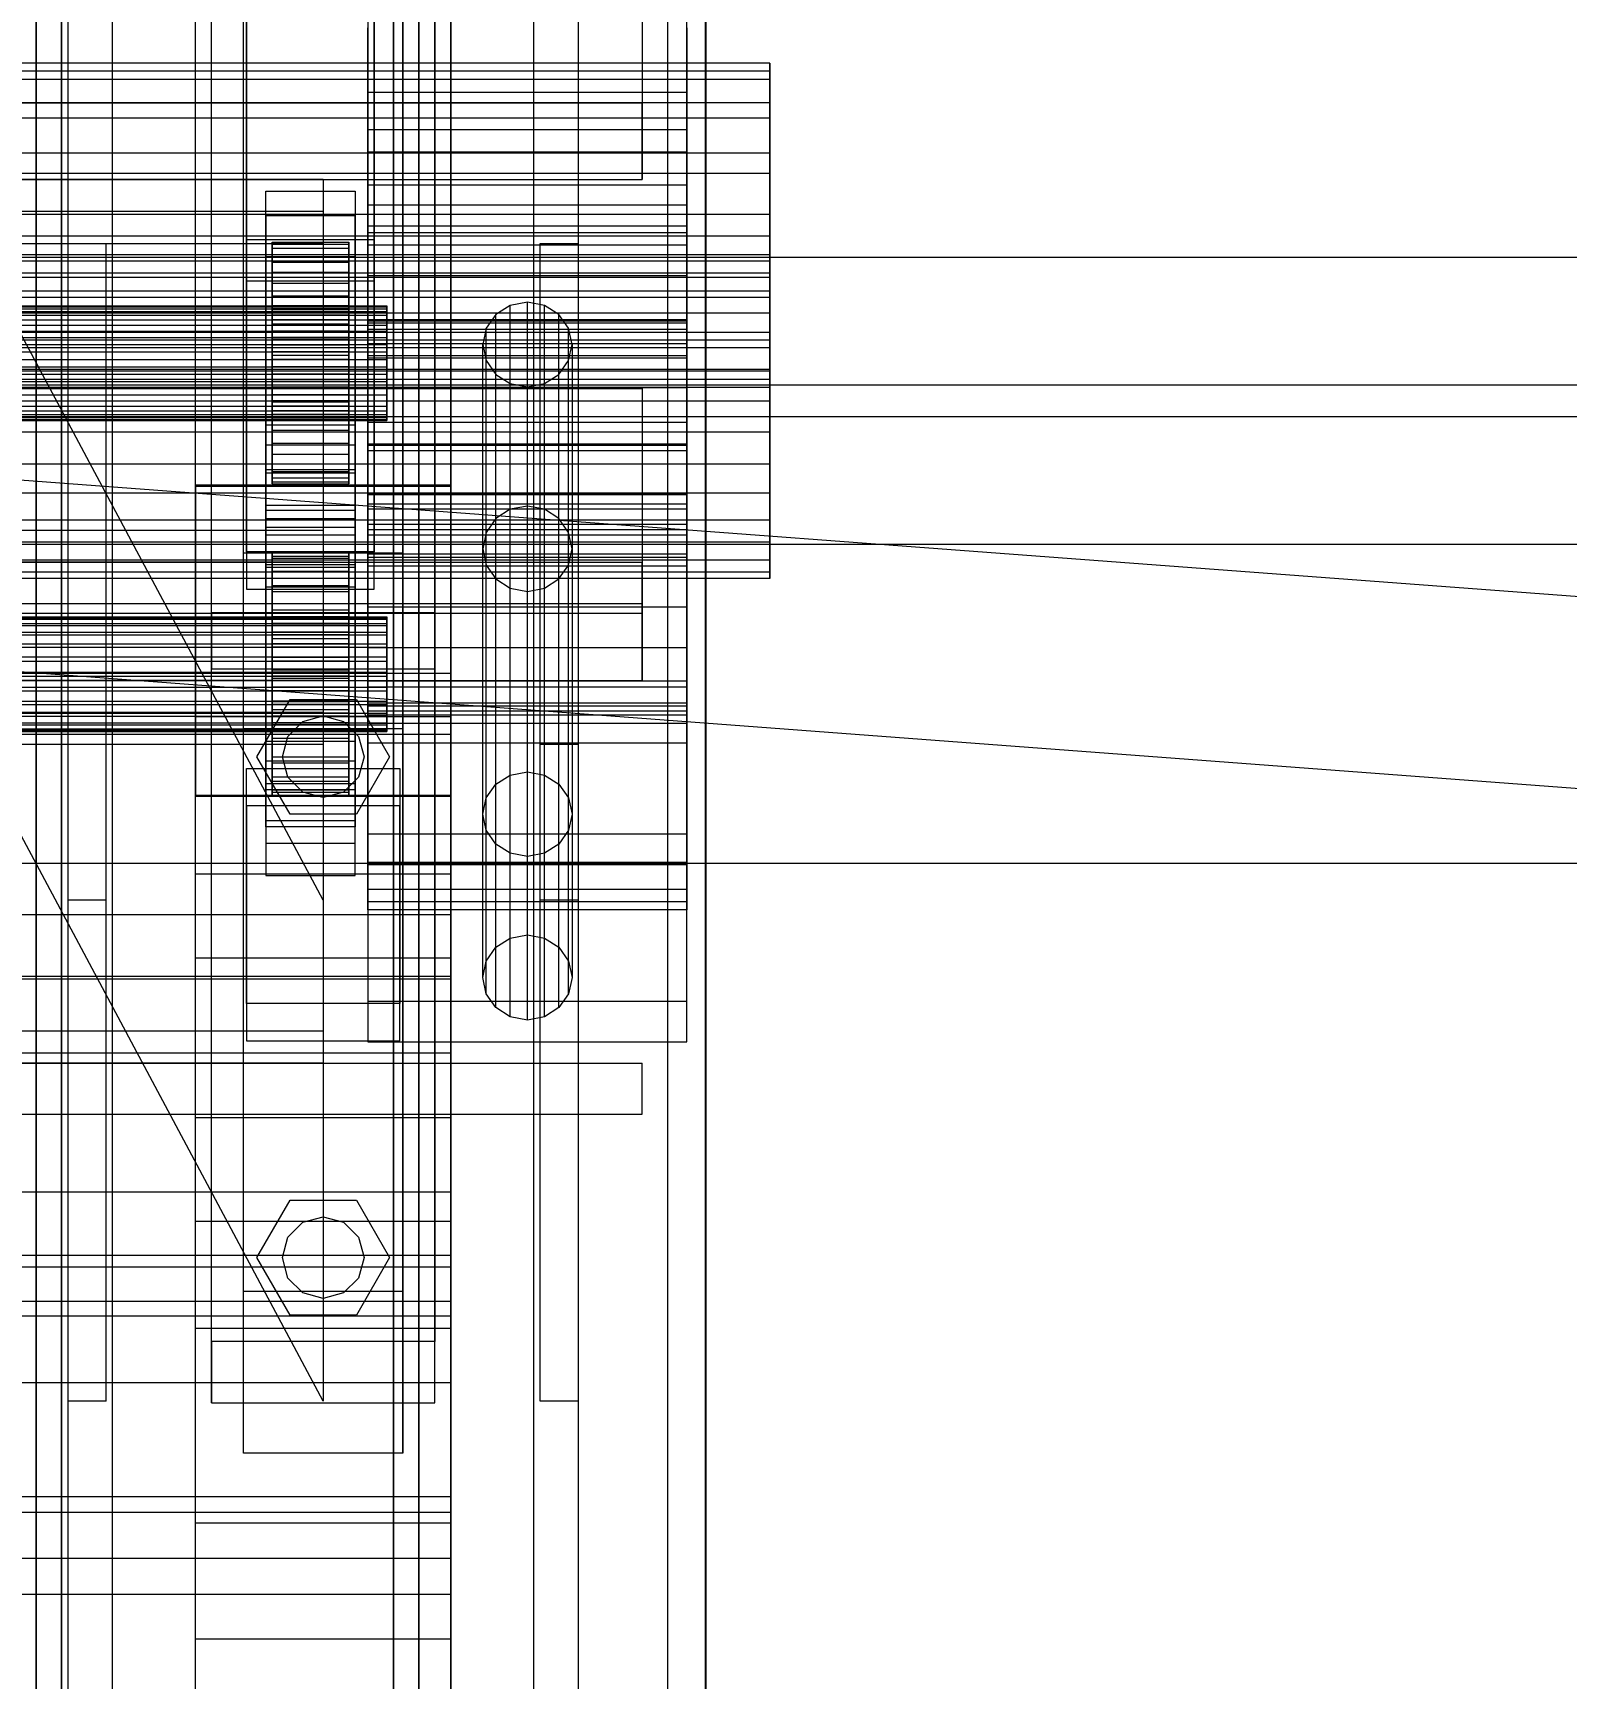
# Model space of a CAD drawing. Header units: millimetres. Extents: x -2500 to 58855, y -53268 to 6837.
# Drawn here: x 384.5 to 624.8, y -35777.8 to -35519.8 of the extents above; entities that cross this region are included whole.
import ezdxf

# ---------------------------------------------------------------- set-up
doc = ezdxf.new("R2010")
doc.units = ezdxf.units.MM
for name, color, linetype, lineweight in [('COTAS_O', 1, 'Continuous', 0), ('frontal_briquetadora', 7, 'Continuous', 0), ('frontal_C01', 7, 'Continuous', 0), ('frontal_C02', 7, 'Continuous', 0), ('frontal_C03', 7, 'Continuous', 0), ('frontal_C04', 7, 'Continuous', 0)]:
    doc.layers.add(name, color=color, linetype=linetype, lineweight=lineweight)
doc.dimstyles.new('R19_100', dxfattribs={"dimtxt": 250, "dimasz": 150, "dimexe": 150, "dimexo": 80, "dimgap": 100, "dimtad": 1, "dimtih": 1, "dimtoh": 1, "dimdsep": 46, "dimcen": 0.09, "dimadec": 0, "dimazin": 0, "dimtfac": 1, "dimtdec": 4, "dimtofl": 0, "dimtmove": 0, "dimatfit": 3, "dimfxl": 1, "dimtolj": 1, "dimtzin": 0, "dimarcsym": 0})

# ---------------------------------------------------------------- blocks, each defined once
blk = doc.blocks.new('*D45')
at = {"layer": 'COTAS_O', "color": 0, "lineweight": -2, "transparency": 16777216}
for p, q in [((-1480, -35920), (-1480, -35150)), ((490, -35920), (490, -35150)), ((-1330, -35300), (340, -35300))]:
    blk.add_line(p, q, dxfattribs=at)
at = {"layer": 'COTAS_O', "color": 0, "transparency": 16777216}
for points in [[(-1330, -35275), (-1330, -35325), (-1480, -35300)], [(340, -35275), (340, -35325), (490, -35300)]]:
    blk.add_solid(points, dxfattribs=at)
at = {"layer": 'Defpoints', "color": 0, "transparency": 16777216}
for p in [(490, -35300), (-1480, -36000), (490, -36000)]:
    blk.add_point(p, dxfattribs=at)
blk = doc.blocks.new('*D47')
at = {"layer": 'COTAS_O', "color": 0, "lineweight": -2, "transparency": 16777216}
for p, q in [((-1400, -35920), (-1400, -35150)), ((1400, -35920), (1400, -35150)), ((-1250, -35300), (1250, -35300))]:
    blk.add_line(p, q, dxfattribs=at)
at = {"layer": 'COTAS_O', "color": 0, "transparency": 16777216}
for points in [[(-1250, -35275), (-1250, -35325), (-1400, -35300)], [(1250, -35275), (1250, -35325), (1400, -35300)]]:
    blk.add_solid(points, dxfattribs=at)
at = {"layer": 'Defpoints', "color": 0, "transparency": 16777216}
for p in [(1400, -35300), (-1400, -36000), (1400, -36000)]:
    blk.add_point(p, dxfattribs=at)

msp = doc.modelspace()

# ---------------------------------------------------------------- linework, layer by layer
at = {"layer": 'frontal_briquetadora'}
for p, q in [((484, -35988), (484, -34950)), ((490, -35988), (490, -34950)), ((385, -35872.053), (385, -35072.053)), ((445, -35072.053), (445, -35872.053)), ((385, -35075.779), (385, -35875.779)), ((389, -35075.779), (389, -35875.779)), ((441, -35875.779), (441, -35075.779)), ((445, -35875.779), (445, -35075.779)), ((385, -35924.221), (385, -35124.221)), ((389, -35924.221), (389, -35124.221)), ((441, -35124.221), (441, -35924.221)), ((445, -35124.221), (445, -35924.221)), ((385, -35127.947), (385, -35927.947)), ((445, -35927.947), (445, -35127.947))]:
    msp.add_line(p, q, dxfattribs=at)
at = {"layer": 'frontal_C01'}
for p, q in [((390, -35975), (390, -34088.498)), ((397, -35975), (397, -34088.498)), ((463, -35975), (463, -34088.498)), ((470, -35975), (470, -34088.498)), ((390, -35975), (390, -34888.934)), ((397, -35975), (397, -34888.934)), ((463, -35975), (463, -34888.934)), ((470, -35975), (470, -34888.934)), ((417.5, -35717.137), (417.5, -35058.194)), ((442.5, -35058.194), (442.5, -35717.137)), ((417.5, -35742.506), (417.5, -35083.563)), ((442.5, -35742.506), (442.5, -35083.563)), ((410, -35706.138), (410, -35321.929)), ((450, -35321.929), (450, -35706.138)), ((410, -35753.506), (410, -35369.297)), ((450, -35753.506), (450, -35369.297)), ((418, -35552.291), (418, -35403.009)), ((438, -35403.009), (438, -35552.291)), ((418, -35409.412), (418, -35558.694)), ((438, -35558.694), (438, -35409.412)), ((410, -35627.029), (410, -35436.141)), ((450, -35436.141), (450, -35627.029)), ((412.5, -35725.019), (412.5, -35450.285)), ((447.5, -35450.285), (447.5, -35725.019)), ((412.5, -35734.624), (412.5, -35459.89)), ((447.5, -35734.624), (447.5, -35459.89)), ((410, -35664.923), (410, -35474.035)), ((450, -35664.923), (450, -35474.035)), ((437, -35514.622), (437, -35529.156)), ((487, -35529.156), (487, -35514.622)), ((437, -35534.952), (437, -35519.058)), ((487, -35519.058), (487, -35534.952)), ((500, -35524.557), (350, -35524.557)), ((500, -35525.842), (500, -35524.557)), ((500, -35524.557), (500, -35527.145)), ((500, -35525.842), (350, -35525.842)), ((500, -35527.145), (350, -35527.145)), ((500, -35530.806), (500, -35525.842)), ((500, -35527.145), (500, -35533.212)), ((437, -35529.156), (437, -35546.863)), ((487, -35529.156), (437, -35529.156)), ((487, -35546.863), (487, -35529.156)), ((500, -35530.806), (350, -35530.806)), ((500, -35538.691), (500, -35530.806)), ((500, -35533.212), (350, -35533.212)), ((437, -35553.137), (437, -35534.952)), ((437, -35534.952), (487, -35534.952)), ((487, -35534.952), (487, -35553.137)), ((500, -35533.212), (500, -35541.836)), ((500, -35538.691), (350, -35538.691)), ((500, -35548.298), (500, -35538.691)), ((350, -35541.836), (500, -35541.836)), ((500, -35541.836), (500, -35551.702)), ((421, -35548.501), (421, -35544.659)), ((421, -35544.659), (435, -35544.659)), ((421, -35584.448), (421, -35544.659)), ((435, -35544.659), (435, -35548.501)), ((435, -35544.659), (435, -35584.448)), ((437, -35546.863), (437, -35565.048)), ((487, -35546.863), (437, -35546.863)), ((487, -35565.048), (487, -35546.863)), ((500, -35548.298), (350, -35548.298)), ((435, -35548.501), (421, -35548.501)), ((421, -35548.501), (421, -35588.29)), ((435, -35588.29), (435, -35548.501)), ((500, -35558.164), (500, -35548.298)), ((500, -35551.702), (350, -35551.702)), ((438, -35552.291), (418, -35552.291)), ((418, -35552.291), (418, -35558.694)), ((422, -35562.616), (422, -35552.636)), ((422, -35552.636), (422, -35552.967)), ((422, -35552.636), (434, -35552.636)), ((422, -35553.598), (422, -35552.636)), ((422, -35562.773), (422, -35552.967)), ((422, -35552.967), (422, -35554.568)), ((422, -35552.967), (434, -35552.967)), ((434, -35552.967), (434, -35552.636)), ((434, -35552.636), (434, -35562.616)), ((434, -35552.636), (434, -35553.598)), ((434, -35554.568), (434, -35552.967)), ((434, -35552.967), (434, -35562.773)), ((437, -35631.184), (437, -35551.14)), ((437, -35551.14), (487, -35551.14)), ((437, -35565.35), (437, -35551.14)), ((437, -35570.844), (437, -35553.137)), ((487, -35553.137), (437, -35553.137)), ((438, -35558.694), (438, -35552.291)), ((487, -35551.14), (487, -35631.184)), ((487, -35551.14), (487, -35565.35)), ((487, -35553.137), (487, -35570.844)), ((500, -35551.702), (500, -35561.309)), ((421, -35558.747), (421, -35554.905)), ((421, -35554.905), (435, -35554.905)), ((421, -35594.694), (421, -35554.905)), ((422, -35563.071), (422, -35553.598)), ((422, -35553.598), (434, -35553.598)), ((422, -35555.785), (422, -35553.598)), ((422, -35563.531), (422, -35554.568)), ((422, -35554.568), (422, -35557.329)), ((422, -35554.568), (434, -35554.568)), ((434, -35553.598), (434, -35563.071)), ((434, -35553.598), (434, -35555.785)), ((434, -35557.329), (434, -35554.568)), ((434, -35554.568), (434, -35563.531)), ((435, -35554.905), (435, -35558.747)), ((435, -35554.905), (435, -35594.694)), ((500, -35558.164), (350, -35558.164)), ((422, -35564.107), (422, -35555.785)), ((422, -35555.785), (434, -35555.785)), ((422, -35559.051), (422, -35555.785)), ((422, -35564.839), (422, -35557.329)), ((422, -35557.329), (422, -35561.063)), ((422, -35557.329), (434, -35557.329)), ((434, -35555.785), (434, -35564.107)), ((434, -35555.785), (434, -35559.051)), ((434, -35561.063), (434, -35557.329)), ((434, -35557.329), (434, -35564.839)), ((500, -35566.788), (500, -35558.164)), ((418, -35558.694), (438, -35558.694)), ((435, -35558.747), (421, -35558.747)), ((421, -35558.747), (421, -35598.536)), ((422, -35565.654), (422, -35559.051)), ((422, -35559.051), (434, -35559.051)), ((422, -35563.171), (422, -35559.051)), ((434, -35559.051), (434, -35565.654)), ((434, -35559.051), (434, -35563.171)), ((435, -35598.536), (435, -35558.747)), ((-440, -35562.616), (440, -35562.616)), ((-440, -35562.773), (440, -35562.773)), ((-440, -35563.071), (440, -35563.071)), ((500, -35561.309), (350, -35561.309)), ((422, -35566.607), (422, -35561.063)), ((422, -35561.063), (422, -35565.514)), ((422, -35561.063), (434, -35561.063)), ((422, -35562.773), (422, -35562.616)), ((434, -35562.616), (422, -35562.616)), ((422, -35562.616), (422, -35563.071)), ((422, -35563.531), (422, -35562.773)), ((434, -35562.773), (422, -35562.773)), ((434, -35563.071), (422, -35563.071)), ((422, -35563.071), (422, -35564.107)), ((422, -35567.606), (422, -35563.171)), ((422, -35563.171), (434, -35563.171)), ((422, -35567.866), (422, -35563.171)), ((434, -35565.514), (434, -35561.063)), ((434, -35561.063), (434, -35566.607)), ((434, -35562.616), (434, -35562.773)), ((434, -35563.071), (434, -35562.616)), ((434, -35562.773), (434, -35563.531)), ((434, -35564.107), (434, -35563.071)), ((434, -35563.171), (434, -35567.606)), ((434, -35563.171), (434, -35567.866)), ((440, -35562.773), (440, -35562.616)), ((440, -35562.616), (440, -35563.071)), ((440, -35563.531), (440, -35562.773)), ((440, -35563.071), (440, -35564.107)), ((459.321, -35562.557), (457.05, -35563.995)), ((462, -35562.052), (459.321, -35562.557)), ((459.321, -35636.197), (459.321, -35562.557)), ((464.679, -35562.557), (462, -35562.052)), ((462, -35635.692), (462, -35562.052)), ((466.95, -35563.995), (464.679, -35562.557)), ((464.679, -35636.197), (464.679, -35562.557)), ((500, -35561.309), (500, -35569.194)), ((-440, -35563.531), (440, -35563.531)), ((-440, -35564.107), (440, -35564.107)), ((-440, -35564.839), (440, -35564.839)), ((-440, -35565.654), (440, -35565.654)), ((422, -35564.839), (422, -35563.531)), ((434, -35563.531), (422, -35563.531)), ((434, -35564.107), (422, -35564.107)), ((422, -35564.107), (422, -35565.654)), ((422, -35566.607), (422, -35564.839)), ((434, -35564.839), (422, -35564.839)), ((422, -35565.514), (422, -35568.716)), ((434, -35565.514), (422, -35565.514)), ((422, -35565.514), (422, -35570.38)), ((434, -35565.654), (422, -35565.654)), ((422, -35565.654), (422, -35567.606)), ((434, -35563.531), (434, -35564.839)), ((434, -35565.654), (434, -35564.107)), ((434, -35564.839), (434, -35566.607)), ((434, -35568.716), (434, -35565.514)), ((434, -35570.38), (434, -35565.514)), ((434, -35567.606), (434, -35565.654)), ((437, -35622.394), (437, -35564.763)), ((437, -35564.763), (487, -35564.763)), ((437, -35570.447), (437, -35564.763)), ((437, -35565.048), (437, -35580.942)), ((487, -35565.048), (437, -35565.048)), ((487, -35565.35), (437, -35565.35)), ((437, -35565.35), (437, -35645.394)), ((440, -35564.839), (440, -35563.531)), ((440, -35564.107), (440, -35565.654)), ((440, -35566.607), (440, -35564.839)), ((440, -35565.654), (440, -35567.606)), ((457.05, -35563.995), (455.533, -35566.146)), ((457.05, -35637.635), (457.05, -35563.995)), ((468.467, -35566.146), (466.95, -35563.995)), ((466.95, -35637.635), (466.95, -35563.995)), ((487, -35564.763), (487, -35622.394)), ((487, -35564.763), (487, -35570.447)), ((487, -35580.942), (487, -35565.048)), ((487, -35645.394), (487, -35565.35)), ((-440, -35566.607), (440, -35566.607)), ((-440, -35567.606), (440, -35567.606)), ((500, -35566.788), (350, -35566.788)), ((422, -35568.716), (422, -35566.607)), ((434, -35566.607), (422, -35566.607)), ((434, -35567.606), (422, -35567.606)), ((422, -35567.606), (422, -35569.83)), ((422, -35569.83), (422, -35567.866)), ((422, -35567.866), (434, -35567.866)), ((422, -35572.815), (422, -35567.866)), ((434, -35566.607), (434, -35568.716)), ((434, -35569.83), (434, -35567.606)), ((434, -35567.866), (434, -35569.83)), ((434, -35567.866), (434, -35572.815)), ((437, -35626.184), (437, -35568.552)), ((437, -35568.552), (487, -35568.552)), ((437, -35592.236), (437, -35568.552)), ((440, -35568.716), (440, -35566.607)), ((440, -35567.606), (440, -35569.83)), ((455.533, -35566.146), (455, -35568.684)), ((455.533, -35639.786), (455.533, -35566.146)), ((469, -35568.684), (468.467, -35566.146)), ((468.467, -35639.786), (468.467, -35566.146)), ((487, -35568.552), (487, -35626.184)), ((487, -35568.552), (487, -35592.236)), ((500, -35572.855), (500, -35566.788)), ((440, -35568.716), (-440, -35568.716)), ((-440, -35569.83), (440, -35569.83)), ((-440, -35571.021), (440, -35571.021)), ((500, -35569.194), (350, -35569.194)), ((422, -35568.716), (434, -35568.716)), ((422, -35571.021), (422, -35568.716)), ((434, -35569.83), (422, -35569.83)), ((422, -35569.83), (422, -35572.174)), ((422, -35571.021), (422, -35570.38)), ((422, -35570.38), (422, -35575.329)), ((422, -35570.38), (434, -35570.38)), ((422, -35573.365), (422, -35571.021)), ((434, -35571.021), (422, -35571.021)), ((434, -35568.716), (434, -35571.021)), ((434, -35572.174), (434, -35569.83)), ((434, -35575.329), (434, -35570.38)), ((434, -35570.38), (434, -35571.021)), ((434, -35571.021), (434, -35573.365)), ((487, -35570.447), (437, -35570.447)), ((437, -35570.447), (437, -35628.078)), ((437, -35585.378), (437, -35570.844)), ((487, -35570.844), (437, -35570.844)), ((440, -35571.021), (440, -35568.716)), ((440, -35569.83), (440, -35572.174)), ((440, -35573.365), (440, -35571.021)), ((455, -35568.684), (455.533, -35571.222)), ((455, -35642.324), (455, -35568.684)), ((455.533, -35571.222), (457.05, -35573.373)), ((455.533, -35644.862), (455.533, -35571.222)), ((466.95, -35573.373), (468.467, -35571.222)), ((468.467, -35571.222), (469, -35568.684)), ((468.467, -35644.862), (468.467, -35571.222)), ((469, -35568.684), (469, -35642.324)), ((487, -35628.078), (487, -35570.447)), ((487, -35570.844), (487, -35585.378)), ((500, -35569.194), (500, -35574.158)), ((-440, -35572.174), (440, -35572.174)), ((-440, -35573.365), (440, -35573.365)), ((500, -35572.855), (350, -35572.855)), ((422, -35572.174), (422, -35572.815)), ((434, -35572.174), (422, -35572.174)), ((422, -35572.174), (422, -35574.479)), ((422, -35572.815), (434, -35572.815)), ((422, -35577.681), (422, -35572.815)), ((422, -35575.589), (422, -35573.365)), ((422, -35573.365), (422, -35575.329)), ((434, -35573.365), (422, -35573.365)), ((434, -35572.815), (434, -35572.174)), ((434, -35574.479), (434, -35572.174)), ((434, -35572.815), (434, -35577.681)), ((434, -35575.329), (434, -35573.365)), ((434, -35573.365), (434, -35575.589)), ((440, -35572.174), (440, -35574.479)), ((440, -35575.589), (440, -35573.365)), ((457.05, -35573.373), (459.321, -35574.811)), ((457.05, -35647.013), (457.05, -35573.373)), ((464.679, -35574.811), (466.95, -35573.373)), ((466.95, -35647.013), (466.95, -35573.373)), ((500, -35575.443), (500, -35572.855)), ((-440, -35574.479), (440, -35574.479)), ((-440, -35575.589), (440, -35575.589)), ((500, -35574.158), (350, -35574.158)), ((500, -35575.443), (350, -35575.443)), ((380, -35575.573), (480, -35575.573)), ((422, -35574.479), (422, -35577.681)), ((434, -35574.479), (422, -35574.479)), ((422, -35574.479), (422, -35576.587)), ((422, -35575.329), (422, -35580.024)), ((422, -35575.329), (434, -35575.329)), ((422, -35577.54), (422, -35575.589)), ((422, -35575.589), (422, -35580.024)), ((434, -35575.589), (422, -35575.589)), ((434, -35577.681), (434, -35574.479)), ((434, -35576.587), (434, -35574.479)), ((434, -35580.024), (434, -35575.329)), ((434, -35580.024), (434, -35575.589)), ((434, -35575.589), (434, -35577.54)), ((440, -35574.479), (440, -35576.587)), ((440, -35577.54), (440, -35575.589)), ((459.321, -35574.811), (462, -35575.315)), ((459.321, -35648.451), (459.321, -35574.811)), ((462, -35575.315), (464.679, -35574.811)), ((462, -35648.955), (462, -35575.315)), ((464.679, -35648.451), (464.679, -35574.811)), ((480, -35575.573), (480, -35609.369)), ((480, -35575.573), (480, -35621.369)), ((500, -35574.158), (500, -35575.443)), ((-440, -35576.587), (440, -35576.587)), ((-440, -35577.54), (440, -35577.54)), ((-440, -35578.356), (440, -35578.356)), ((422, -35576.587), (422, -35582.132)), ((434, -35576.587), (422, -35576.587)), ((422, -35576.587), (422, -35578.356)), ((422, -35579.087), (422, -35577.54)), ((422, -35577.54), (422, -35584.144)), ((434, -35577.54), (422, -35577.54)), ((422, -35577.681), (434, -35577.681)), ((422, -35582.132), (422, -35577.681)), ((422, -35578.356), (422, -35585.866)), ((434, -35578.356), (422, -35578.356)), ((422, -35578.356), (422, -35579.664)), ((434, -35582.132), (434, -35576.587)), ((434, -35578.356), (434, -35576.587)), ((434, -35584.144), (434, -35577.54)), ((434, -35577.54), (434, -35579.087)), ((434, -35577.681), (434, -35582.132)), ((434, -35585.866), (434, -35578.356)), ((434, -35579.664), (434, -35578.356)), ((440, -35576.587), (440, -35578.356)), ((440, -35579.087), (440, -35577.54)), ((440, -35578.356), (440, -35579.664)), ((-440, -35579.087), (440, -35579.087)), ((-440, -35579.664), (440, -35579.664)), ((-440, -35580.124), (440, -35580.124)), ((-440, -35580.422), (440, -35580.422)), ((-440, -35580.579), (440, -35580.579)), ((421, -35596.014), (421, -35581.286)), ((421, -35581.286), (435, -35581.286)), ((421, -35588.865), (421, -35581.286)), ((422, -35580.124), (422, -35579.087)), ((422, -35579.087), (422, -35587.409)), ((434, -35579.087), (422, -35579.087)), ((422, -35579.664), (422, -35588.627)), ((434, -35579.664), (422, -35579.664)), ((422, -35579.664), (422, -35580.422)), ((422, -35580.024), (422, -35584.144)), ((422, -35580.024), (434, -35580.024)), ((422, -35580.579), (422, -35580.124)), ((422, -35580.124), (422, -35589.597)), ((434, -35580.124), (422, -35580.124)), ((422, -35580.422), (422, -35590.227)), ((434, -35580.422), (422, -35580.422)), ((422, -35580.422), (422, -35580.579)), ((422, -35580.579), (422, -35590.558)), ((434, -35580.579), (422, -35580.579)), ((434, -35587.409), (434, -35579.087)), ((434, -35579.087), (434, -35580.124)), ((434, -35588.627), (434, -35579.664)), ((434, -35580.422), (434, -35579.664)), ((434, -35584.144), (434, -35580.024)), ((434, -35589.597), (434, -35580.124)), ((434, -35580.124), (434, -35580.579)), ((434, -35590.227), (434, -35580.422)), ((434, -35580.579), (434, -35580.422)), ((434, -35590.558), (434, -35580.579)), ((435, -35581.286), (435, -35596.014)), ((435, -35581.286), (435, -35588.865)), ((437, -35580.942), (437, -35592.125)), ((487, -35580.942), (437, -35580.942)), ((440, -35580.124), (440, -35579.087)), ((440, -35579.664), (440, -35580.422)), ((440, -35580.579), (440, -35580.124)), ((440, -35580.422), (440, -35580.579)), ((487, -35592.125), (487, -35580.942)), ((422, -35582.132), (434, -35582.132)), ((422, -35585.866), (422, -35582.132)), ((422, -35584.144), (422, -35587.409)), ((422, -35584.144), (434, -35584.144)), ((434, -35582.132), (434, -35585.866)), ((434, -35587.409), (434, -35584.144)), ((435, -35584.448), (421, -35584.448)), ((421, -35584.448), (421, -35588.29)), ((422, -35585.866), (434, -35585.866)), ((422, -35588.627), (422, -35585.866)), ((434, -35585.866), (434, -35588.627)), ((435, -35588.29), (435, -35584.448)), ((437, -35594.526), (437, -35585.378)), ((487, -35585.378), (437, -35585.378)), ((487, -35585.378), (487, -35594.526)), ((421, -35588.29), (435, -35588.29)), ((435, -35588.865), (421, -35588.865)), ((421, -35588.865), (421, -35603.593)), ((422, -35587.409), (422, -35589.597)), ((422, -35587.409), (434, -35587.409)), ((422, -35588.627), (434, -35588.627)), ((422, -35590.227), (422, -35588.627)), ((434, -35589.597), (434, -35587.409)), ((434, -35588.627), (434, -35590.227)), ((435, -35603.593), (435, -35588.865)), ((422, -35589.597), (422, -35590.558)), ((422, -35589.597), (434, -35589.597)), ((422, -35590.227), (434, -35590.227)), ((422, -35590.558), (422, -35590.227)), ((422, -35590.558), (434, -35590.558)), ((434, -35590.558), (434, -35589.597)), ((434, -35590.227), (434, -35590.558)), ((437, -35592.125), (437, -35596.895)), ((487, -35592.125), (437, -35592.125)), ((487, -35592.236), (437, -35592.236)), ((437, -35592.236), (437, -35649.868)), ((487, -35596.895), (487, -35592.125)), ((487, -35649.868), (487, -35592.236)), ((435, -35594.694), (421, -35594.694)), ((421, -35594.694), (421, -35598.536)), ((435, -35596.014), (421, -35596.014)), ((421, -35596.014), (421, -35603.593)), ((435, -35598.536), (435, -35594.694)), ((435, -35603.593), (435, -35596.014)), ((437, -35596.895), (437, -35594.526)), ((487, -35594.526), (437, -35594.526)), ((487, -35596.895), (437, -35596.895)), ((487, -35594.526), (487, -35596.895)), ((421, -35598.536), (435, -35598.536)), ((421, -35603.593), (435, -35603.593)), ((480, -35609.369), (380, -35609.369)), ((480, -35621.369), (480, -35609.369)), ((-450, -35620.217), (450, -35620.217)), ((450, -35620.217), (450, -35629.823)), ((450, -35620.217), (450, -35658.112)), ((430, -35621.369), (-430, -35621.369)), ((380, -35621.369), (480, -35621.369)), ((430, -35621.369), (430, -35626.369)), ((487, -35622.394), (437, -35622.394)), ((437, -35622.394), (437, -35628.078)), ((487, -35628.078), (487, -35622.394)), ((430, -35626.369), (-430, -35626.369)), ((410, -35664.923), (410, -35627.029)), ((410, -35627.029), (450, -35627.029)), ((430, -35626.369), (430, -35676.369)), ((487, -35626.184), (437, -35626.184)), ((437, -35626.184), (437, -35649.868)), ((450, -35627.029), (450, -35664.923)), ((487, -35649.868), (487, -35626.184)), ((450, -35629.823), (-450, -35629.823)), ((437, -35628.078), (487, -35628.078)), ((450, -35667.717), (450, -35629.823)), ((430, -35734.369), (375, -35631.369)), ((375, -35631.369), (430, -35631.369)), ((390, -35734.369), (390, -35631.369)), ((390, -35631.369), (396, -35631.369)), ((396, -35734.369), (396, -35631.369)), ((430, -35631.369), (430, -35734.369)), ((487, -35631.184), (437, -35631.184)), ((437, -35631.184), (437, -35645.394)), ((464, -35734.369), (464, -35631.369)), ((464, -35631.369), (470, -35631.369)), ((470, -35734.369), (470, -35631.369)), ((487, -35645.394), (487, -35631.184)), ((459.321, -35636.197), (462, -35635.692)), ((462, -35635.692), (464.679, -35636.197)), ((455.533, -35639.786), (457.05, -35637.635)), ((457.05, -35637.635), (459.321, -35636.197)), ((464.679, -35636.197), (466.95, -35637.635)), ((466.95, -35637.635), (468.467, -35639.786)), ((455, -35642.324), (455.533, -35639.786)), ((468.467, -35639.786), (469, -35642.324)), ((455.533, -35644.862), (455, -35642.324)), ((469, -35642.324), (468.467, -35644.862)), ((437, -35645.394), (487, -35645.394)), ((457.05, -35647.013), (455.533, -35644.862)), ((468.467, -35644.862), (466.95, -35647.013)), ((459.321, -35648.451), (457.05, -35647.013)), ((462, -35648.955), (459.321, -35648.451)), ((464.679, -35648.451), (462, -35648.955)), ((466.95, -35647.013), (464.679, -35648.451)), ((437, -35649.868), (487, -35649.868)), ((450, -35658.112), (-450, -35658.112)), ((450, -35667.717), (450, -35658.112)), ((450, -35664.923), (410, -35664.923)), ((-450, -35667.717), (450, -35667.717)), ((430, -35676.369), (-430, -35676.369)), ((430, -35676.369), (430, -35681.369)), ((430, -35681.369), (-430, -35681.369)), ((380, -35681.369), (480, -35681.369)), ((480, -35689.369), (480, -35681.369)), ((380, -35689.369), (480, -35689.369)), ((390, -35689.369), (397, -35689.369)), ((390, -35975), (390, -35689.369)), ((397, -35975), (397, -35689.369)), ((397, -35689.369), (463, -35689.369)), ((463, -35689.369), (470, -35689.369)), ((463, -35975), (463, -35689.369)), ((470, -35975), (470, -35689.369)), ((419.6, -35711.869), (424.8, -35702.863)), ((424.8, -35702.863), (435.2, -35702.863)), ((435.2, -35702.863), (440.4, -35711.869)), ((410, -35753.506), (410, -35706.138)), ((410, -35706.138), (450, -35706.138)), ((410, -35897.026), (410, -35706.138)), ((424.457, -35708.669), (426.8, -35706.327)), ((426.8, -35706.327), (430, -35705.469)), ((430, -35705.469), (433.2, -35706.327)), ((433.2, -35706.327), (435.543, -35708.669)), ((450, -35706.138), (450, -35753.506)), ((450, -35706.138), (450, -35897.026)), ((423.6, -35711.869), (424.457, -35708.669)), ((435.543, -35708.669), (436.4, -35711.869)), ((-450, -35711.467), (450, -35711.467)), ((424.8, -35720.876), (419.6, -35711.869)), ((424.457, -35715.069), (423.6, -35711.869)), ((440.4, -35711.869), (435.2, -35720.876)), ((436.4, -35711.869), (435.543, -35715.069)), ((450, -35711.467), (450, -35721.072)), ((450, -35711.467), (450, -35749.361)), ((426.8, -35717.412), (424.457, -35715.069)), ((435.543, -35715.069), (433.2, -35717.412)), ((417.5, -35742.506), (417.5, -35717.137)), ((417.5, -35717.137), (442.5, -35717.137)), ((430, -35718.269), (426.8, -35717.412)), ((433.2, -35717.412), (430, -35718.269)), ((442.5, -35717.137), (442.5, -35742.506)), ((-450, -35718.682), (450, -35718.682)), ((450, -35718.682), (450, -35731.489)), ((450, -35718.682), (450, -35751.839)), ((450, -35721.072), (-450, -35721.072)), ((435.2, -35720.876), (424.8, -35720.876)), ((450, -35758.967), (450, -35721.072)), ((447.5, -35725.019), (412.5, -35725.019)), ((412.5, -35725.019), (412.5, -35734.624)), ((447.5, -35734.624), (447.5, -35725.019)), ((450, -35731.489), (-450, -35731.489)), ((450, -35764.646), (450, -35731.489)), ((396, -35734.369), (390, -35734.369)), ((412.5, -35734.624), (447.5, -35734.624)), ((470, -35734.369), (464, -35734.369)), ((442.5, -35742.506), (417.5, -35742.506)), ((450, -35749.361), (-450, -35749.361)), ((450, -35758.967), (450, -35749.361)), ((450, -35751.839), (-450, -35751.839)), ((450, -35753.506), (410, -35753.506)), ((410, -35944.394), (410, -35753.506)), ((450, -35764.646), (450, -35751.839)), ((450, -35944.394), (450, -35753.506)), ((-450, -35758.967), (450, -35758.967)), ((-450, -35764.646), (450, -35764.646))]:
    msp.add_line(p, q, dxfattribs=at)
at = {"layer": 'frontal_C02'}
for p, q in [((390, -35975), (390, -33576.746)), ((397, -35975), (397, -33576.746)), ((463, -35975), (463, -33576.746)), ((470, -35975), (470, -33576.746)), ((390, -35975), (390, -34072.136)), ((397, -35975), (397, -34072.136)), ((463, -35975), (463, -34072.136)), ((470, -35975), (470, -34072.136)), ((390, -35975), (390, -34861.253)), ((397, -35975), (397, -34861.253)), ((463, -35975), (463, -34861.253)), ((470, -35975), (470, -34861.253)), ((417.5, -35601.333), (417.5, -35132.029)), ((442.5, -35132.029), (442.5, -35601.333)), ((417.5, -35628.97), (417.5, -35159.666)), ((442.5, -35628.97), (442.5, -35159.666)), ((410, -35590.878), (410, -35303.277)), ((450, -35303.277), (450, -35590.878)), ((410, -35639.425), (410, -35351.825)), ((450, -35639.425), (450, -35351.825)), ((418, -35601.188), (418, -35450.491)), ((438, -35450.491), (438, -35601.188)), ((418, -35456.337), (418, -35607.033)), ((438, -35607.033), (438, -35456.337)), ((410, -35651.688), (410, -35477.439)), ((450, -35477.439), (450, -35651.688)), ((412.5, -35610.767), (412.5, -35492.182)), ((447.5, -35492.182), (447.5, -35610.767)), ((412.5, -35619.535), (412.5, -35500.95)), ((447.5, -35619.535), (447.5, -35500.95)), ((480, -35505.776), (480, -35530.837)), ((480, -35505.776), (480, -35542.837)), ((410, -35689.941), (410, -35515.692)), ((450, -35689.941), (450, -35515.692)), ((480, -35530.837), (380, -35530.837)), ((480, -35542.837), (480, -35530.837)), ((437, -35538.504), (437, -35533.217)), ((437, -35533.217), (437, -35535.052)), ((487, -35533.217), (437, -35533.217)), ((437, -35535.052), (437, -35543.73)), ((487, -35535.052), (437, -35535.052)), ((487, -35535.052), (487, -35533.217)), ((487, -35533.217), (487, -35538.504)), ((487, -35543.73), (487, -35535.052)), ((437, -35550.108), (437, -35538.504)), ((487, -35538.504), (437, -35538.504)), ((487, -35538.504), (487, -35550.108)), ((430, -35542.837), (-430, -35542.837)), ((380, -35542.837), (480, -35542.837)), ((430, -35542.837), (430, -35547.837)), ((437, -35543.73), (437, -35557.93)), ((487, -35543.73), (437, -35543.73)), ((487, -35557.93), (487, -35543.73)), ((430, -35547.837), (-430, -35547.837)), ((430, -35547.837), (430, -35597.837)), ((437, -35566.264), (437, -35550.108)), ((487, -35550.108), (437, -35550.108)), ((487, -35550.108), (487, -35566.264)), ((430, -35655.837), (375, -35552.837)), ((375, -35552.837), (430, -35552.837)), ((390, -35655.837), (390, -35552.837)), ((390, -35552.837), (396, -35552.837)), ((396, -35655.837), (396, -35552.837)), ((430, -35552.837), (430, -35655.837)), ((464, -35655.837), (464, -35552.837)), ((464, -35552.837), (470, -35552.837)), ((470, -35655.837), (470, -35552.837)), ((500, -35554.618), (350, -35554.618)), ((500, -35555.613), (350, -35555.613)), ((500, -35555.613), (500, -35554.618)), ((500, -35554.618), (500, -35557.486)), ((500, -35560.322), (500, -35555.613)), ((500, -35557.486), (350, -35557.486)), ((437, -35557.93), (437, -35575.49)), ((487, -35557.93), (437, -35557.93)), ((487, -35575.49), (487, -35557.93)), ((500, -35557.486), (500, -35563.782)), ((500, -35560.322), (350, -35560.322)), ((500, -35568.026), (500, -35560.322)), ((500, -35563.782), (350, -35563.782)), ((500, -35563.782), (500, -35572.547)), ((500, -35568.026), (350, -35568.026)), ((437, -35584.51), (437, -35566.264)), ((437, -35566.264), (487, -35566.264)), ((487, -35566.264), (487, -35584.51)), ((500, -35577.553), (500, -35568.026)), ((350, -35572.547), (500, -35572.547)), ((500, -35572.547), (500, -35582.447)), ((437, -35575.49), (437, -35593.736)), ((487, -35575.49), (437, -35575.49)), ((487, -35593.736), (487, -35575.49)), ((500, -35577.553), (350, -35577.553)), ((500, -35587.453), (500, -35577.553)), ((500, -35582.447), (350, -35582.447)), ((500, -35582.447), (500, -35591.974)), ((437, -35657.312), (437, -35584.245)), ((437, -35584.245), (487, -35584.245)), ((437, -35598.59), (437, -35584.245)), ((437, -35602.07), (437, -35584.51)), ((487, -35584.51), (437, -35584.51)), ((487, -35584.245), (487, -35657.312)), ((487, -35584.245), (487, -35598.59)), ((487, -35584.51), (487, -35602.07)), ((500, -35587.453), (350, -35587.453)), ((500, -35596.218), (500, -35587.453)), ((450, -35590.77), (410, -35590.77)), ((410, -35590.77), (410, -35639.533)), ((410, -35722.94), (410, -35590.77)), ((410, -35639.425), (410, -35590.878)), ((410, -35590.878), (450, -35590.878)), ((450, -35639.533), (450, -35590.77)), ((450, -35590.77), (450, -35722.94)), ((450, -35590.878), (450, -35639.425)), ((500, -35591.974), (350, -35591.974)), ((421, -35597.362), (421, -35593.855)), ((421, -35593.855), (435, -35593.855)), ((421, -35634.021), (421, -35593.855)), ((435, -35593.855), (435, -35597.362)), ((435, -35593.855), (435, -35634.021)), ((437, -35593.736), (437, -35609.892)), ((487, -35593.736), (437, -35593.736)), ((462, -35594.023), (459.321, -35594.533)), ((464.679, -35594.533), (462, -35594.023)), ((462, -35661.244), (462, -35594.023)), ((487, -35609.892), (487, -35593.736)), ((500, -35591.974), (500, -35599.678)), ((500, -35596.218), (350, -35596.218)), ((457.05, -35595.984), (455.533, -35598.156)), ((459.321, -35594.533), (457.05, -35595.984)), ((457.05, -35663.205), (457.05, -35595.984)), ((459.321, -35661.754), (459.321, -35594.533)), ((466.95, -35595.984), (464.679, -35594.533)), ((464.679, -35661.754), (464.679, -35594.533)), ((468.467, -35598.156), (466.95, -35595.984)), ((466.95, -35663.205), (466.95, -35595.984)), ((500, -35602.514), (500, -35596.218)), ((430, -35597.837), (-430, -35597.837)), ((435, -35597.362), (421, -35597.362)), ((421, -35597.362), (421, -35637.528)), ((430, -35597.837), (430, -35602.837)), ((435, -35637.528), (435, -35597.362)), ((437, -35650.295), (437, -35597.688)), ((437, -35597.688), (487, -35597.688)), ((437, -35603.426), (437, -35597.688)), ((487, -35598.59), (437, -35598.59)), ((437, -35598.59), (437, -35671.657)), ((455.533, -35598.156), (455, -35600.718)), ((455.533, -35665.377), (455.533, -35598.156)), ((469, -35600.718), (468.467, -35598.156)), ((468.467, -35665.377), (468.467, -35598.156)), ((487, -35597.688), (487, -35650.295)), ((487, -35597.688), (487, -35603.426)), ((487, -35671.657), (487, -35598.59)), ((500, -35599.678), (350, -35599.678)), ((417.5, -35628.97), (417.5, -35601.333)), ((417.5, -35601.333), (442.5, -35601.333)), ((438, -35601.188), (418, -35601.188)), ((418, -35601.188), (418, -35607.033)), ((422, -35611.373), (422, -35601.38)), ((422, -35601.38), (422, -35601.855)), ((422, -35601.38), (434, -35601.38)), ((422, -35602.198), (422, -35601.38)), ((422, -35611.599), (422, -35601.855)), ((422, -35601.855), (422, -35603.593)), ((422, -35601.855), (434, -35601.855)), ((422, -35611.761), (422, -35602.198)), ((422, -35602.198), (434, -35602.198)), ((422, -35604.254), (422, -35602.198)), ((434, -35601.855), (434, -35601.38)), ((434, -35601.38), (434, -35611.373)), ((434, -35601.38), (434, -35602.198)), ((434, -35603.593), (434, -35601.855)), ((434, -35601.855), (434, -35611.599)), ((434, -35602.198), (434, -35611.761)), ((434, -35602.198), (434, -35604.254)), ((437, -35654.121), (437, -35601.513)), ((437, -35601.513), (487, -35601.513)), ((437, -35625.421), (437, -35601.513)), ((437, -35616.27), (437, -35602.07)), ((487, -35602.07), (437, -35602.07)), ((438, -35607.033), (438, -35601.188)), ((442.5, -35601.333), (442.5, -35628.97)), ((455, -35600.718), (455.533, -35603.279)), ((455, -35667.939), (455, -35600.718)), ((468.467, -35603.279), (469, -35600.718)), ((469, -35600.718), (469, -35667.939)), ((487, -35601.513), (487, -35654.121)), ((487, -35601.513), (487, -35625.421)), ((487, -35602.07), (487, -35616.27)), ((500, -35599.678), (500, -35604.387)), ((430, -35602.837), (-430, -35602.837)), ((500, -35602.514), (350, -35602.514)), ((500, -35604.387), (350, -35604.387)), ((380, -35602.837), (480, -35602.837)), ((421, -35606.715), (421, -35603.208)), ((421, -35603.208), (435, -35603.208)), ((421, -35643.374), (421, -35603.208)), ((422, -35612.422), (422, -35603.593)), ((422, -35603.593), (422, -35606.474)), ((422, -35603.593), (434, -35603.593)), ((422, -35612.735), (422, -35604.254)), ((422, -35604.254), (434, -35604.254)), ((422, -35607.409), (422, -35604.254)), ((434, -35606.474), (434, -35603.593)), ((434, -35603.593), (434, -35612.422)), ((434, -35604.254), (434, -35612.735)), ((434, -35604.254), (434, -35607.409)), ((435, -35603.208), (435, -35606.715)), ((435, -35603.208), (435, -35643.374)), ((487, -35603.426), (437, -35603.426)), ((437, -35603.426), (437, -35656.033)), ((455.533, -35603.279), (457.05, -35605.451)), ((455.533, -35670.5), (455.533, -35603.279)), ((466.95, -35605.451), (468.467, -35603.279)), ((468.467, -35670.5), (468.467, -35603.279)), ((480, -35610.837), (480, -35602.837)), ((487, -35656.033), (487, -35603.426)), ((500, -35605.382), (500, -35602.514)), ((500, -35604.387), (500, -35605.382)), ((500, -35605.382), (350, -35605.382)), ((418, -35607.033), (438, -35607.033)), ((435, -35606.715), (421, -35606.715)), ((421, -35606.715), (421, -35646.881)), ((422, -35613.787), (422, -35606.474)), ((422, -35606.474), (422, -35610.301)), ((422, -35606.474), (434, -35606.474)), ((434, -35610.301), (434, -35606.474)), ((434, -35606.474), (434, -35613.787)), ((435, -35646.881), (435, -35606.715)), ((457.05, -35605.451), (459.321, -35606.902)), ((457.05, -35672.672), (457.05, -35605.451)), ((459.321, -35606.902), (462, -35607.412)), ((459.321, -35674.123), (459.321, -35606.902)), ((462, -35607.412), (464.679, -35606.902)), ((464.679, -35606.902), (466.95, -35605.451)), ((464.679, -35674.123), (464.679, -35606.902)), ((466.95, -35672.672), (466.95, -35605.451)), ((422, -35614.229), (422, -35607.409)), ((422, -35607.409), (434, -35607.409)), ((422, -35611.446), (422, -35607.409)), ((434, -35607.409), (434, -35614.229)), ((434, -35607.409), (434, -35611.446)), ((437, -35609.892), (437, -35621.496)), ((487, -35609.892), (437, -35609.892)), ((462, -35674.633), (462, -35607.412)), ((487, -35621.496), (487, -35609.892)), ((-440, -35611.373), (440, -35611.373)), ((-440, -35611.599), (440, -35611.599)), ((-440, -35611.761), (440, -35611.761)), ((-440, -35612.422), (440, -35612.422)), ((380, -35610.837), (480, -35610.837)), ((390, -35610.837), (397, -35610.837)), ((390, -35975), (390, -35610.837)), ((397, -35975), (397, -35610.837)), ((397, -35610.837), (463, -35610.837)), ((447.5, -35610.767), (412.5, -35610.767)), ((412.5, -35610.767), (412.5, -35619.535)), ((422, -35615.6), (422, -35610.301)), ((422, -35610.301), (422, -35614.815)), ((422, -35610.301), (434, -35610.301)), ((422, -35611.599), (422, -35611.373)), ((434, -35611.373), (422, -35611.373)), ((422, -35611.373), (422, -35611.761)), ((422, -35616.142), (422, -35611.446)), ((422, -35611.446), (434, -35611.446)), ((422, -35616.092), (422, -35611.446)), ((422, -35612.422), (422, -35611.599)), ((434, -35611.599), (422, -35611.599)), ((434, -35611.761), (422, -35611.761)), ((422, -35611.761), (422, -35612.735)), ((422, -35613.787), (422, -35612.422)), ((434, -35612.422), (422, -35612.422)), ((434, -35614.815), (434, -35610.301)), ((434, -35610.301), (434, -35615.6)), ((434, -35611.373), (434, -35611.599)), ((434, -35611.761), (434, -35611.373)), ((434, -35611.446), (434, -35616.142)), ((434, -35611.446), (434, -35616.092)), ((434, -35611.599), (434, -35612.422)), ((434, -35612.735), (434, -35611.761)), ((434, -35612.422), (434, -35613.787)), ((440, -35611.599), (440, -35611.373)), ((440, -35611.373), (440, -35611.761)), ((440, -35612.422), (440, -35611.599)), ((440, -35611.761), (440, -35612.735)), ((440, -35613.787), (440, -35612.422)), ((447.5, -35619.535), (447.5, -35610.767)), ((463, -35610.837), (470, -35610.837)), ((463, -35975), (463, -35610.837)), ((470, -35975), (470, -35610.837)), ((-440, -35612.735), (440, -35612.735)), ((-440, -35613.787), (440, -35613.787)), ((-440, -35614.229), (440, -35614.229)), ((434, -35612.735), (422, -35612.735)), ((422, -35612.735), (422, -35614.229)), ((422, -35615.6), (422, -35613.787)), ((434, -35613.787), (422, -35613.787)), ((434, -35614.229), (422, -35614.229)), ((422, -35614.229), (422, -35616.142)), ((422, -35614.815), (422, -35617.738)), ((434, -35614.815), (422, -35614.815)), ((422, -35614.815), (422, -35619.707)), ((434, -35614.229), (434, -35612.735)), ((434, -35613.787), (434, -35615.6)), ((434, -35616.142), (434, -35614.229)), ((434, -35617.738), (434, -35614.815)), ((434, -35619.707), (434, -35614.815)), ((440, -35612.735), (440, -35614.229)), ((440, -35615.6), (440, -35613.787)), ((440, -35614.229), (440, -35616.142)), ((-440, -35615.6), (440, -35615.6)), ((-440, -35616.142), (440, -35616.142)), ((422, -35617.738), (422, -35615.6)), ((434, -35615.6), (422, -35615.6)), ((422, -35618.343), (422, -35616.092)), ((422, -35616.092), (434, -35616.092)), ((422, -35621.029), (422, -35616.092)), ((434, -35616.142), (422, -35616.142)), ((422, -35616.142), (422, -35618.343)), ((434, -35615.6), (434, -35617.738)), ((434, -35616.092), (434, -35618.343)), ((434, -35616.092), (434, -35621.029)), ((434, -35618.343), (434, -35616.142)), ((437, -35624.948), (437, -35616.27)), ((487, -35616.27), (437, -35616.27)), ((440, -35617.738), (440, -35615.6)), ((440, -35616.142), (440, -35618.343)), ((487, -35616.27), (487, -35624.948)), ((440, -35617.738), (-440, -35617.738)), ((-440, -35618.343), (440, -35618.343)), ((-440, -35620.055), (440, -35620.055)), ((412.5, -35619.535), (447.5, -35619.535)), ((422, -35617.738), (434, -35617.738)), ((422, -35620.055), (422, -35617.738)), ((434, -35618.343), (422, -35618.343)), ((422, -35618.343), (422, -35620.681)), ((422, -35620.055), (422, -35619.707)), ((422, -35619.707), (422, -35624.644)), ((422, -35619.707), (434, -35619.707)), ((422, -35622.394), (422, -35620.055)), ((434, -35620.055), (422, -35620.055)), ((434, -35617.738), (434, -35620.055)), ((434, -35620.681), (434, -35618.343)), ((434, -35624.644), (434, -35619.707)), ((434, -35619.707), (434, -35620.055)), ((434, -35620.055), (434, -35622.394)), ((440, -35620.055), (440, -35617.738)), ((440, -35618.343), (440, -35620.681)), ((440, -35622.394), (440, -35620.055)), ((-440, -35620.681), (440, -35620.681)), ((-440, -35622.394), (440, -35622.394)), ((422, -35620.681), (422, -35621.029)), ((434, -35620.681), (422, -35620.681)), ((422, -35620.681), (422, -35622.998)), ((422, -35621.029), (434, -35621.029)), ((422, -35625.921), (422, -35621.029)), ((422, -35624.594), (422, -35622.394)), ((422, -35622.394), (422, -35624.644)), ((434, -35622.394), (422, -35622.394)), ((434, -35621.029), (434, -35620.681)), ((434, -35622.998), (434, -35620.681)), ((434, -35621.029), (434, -35625.921)), ((434, -35624.644), (434, -35622.394)), ((434, -35622.394), (434, -35624.594)), ((437, -35621.496), (437, -35626.783)), ((487, -35621.496), (437, -35621.496)), ((440, -35620.681), (440, -35622.998)), ((440, -35624.594), (440, -35622.394)), ((487, -35626.783), (487, -35621.496)), ((-440, -35622.998), (440, -35622.998)), ((-440, -35624.594), (440, -35624.594)), ((-440, -35625.136), (440, -35625.136)), ((419.6, -35633.337), (424.8, -35624.33)), ((422, -35622.998), (422, -35625.921)), ((434, -35622.998), (422, -35622.998)), ((422, -35622.998), (422, -35625.136)), ((422, -35626.507), (422, -35624.594)), ((422, -35624.594), (422, -35629.29)), ((434, -35624.594), (422, -35624.594)), ((422, -35624.644), (422, -35629.29)), ((422, -35624.644), (434, -35624.644)), ((422, -35625.136), (422, -35630.435)), ((434, -35625.136), (422, -35625.136)), ((422, -35625.136), (422, -35626.95)), ((424.8, -35624.33), (435.2, -35624.33)), ((434, -35625.921), (434, -35622.998)), ((434, -35625.136), (434, -35622.998)), ((434, -35629.29), (434, -35624.594)), ((434, -35624.594), (434, -35626.507)), ((434, -35629.29), (434, -35624.644)), ((434, -35630.435), (434, -35625.136)), ((434, -35626.95), (434, -35625.136)), ((435.2, -35624.33), (440.4, -35633.337)), ((437, -35626.783), (437, -35624.948)), ((487, -35624.948), (437, -35624.948)), ((487, -35625.421), (437, -35625.421)), ((437, -35625.421), (437, -35678.029)), ((440, -35622.998), (440, -35625.136)), ((440, -35626.507), (440, -35624.594)), ((440, -35625.136), (440, -35626.95)), ((487, -35624.948), (487, -35626.783)), ((487, -35678.029), (487, -35625.421)), ((-440, -35626.507), (440, -35626.507)), ((-440, -35626.95), (440, -35626.95)), ((-440, -35628.001), (440, -35628.001)), ((422, -35625.921), (434, -35625.921)), ((422, -35630.435), (422, -35625.921)), ((422, -35628.001), (422, -35626.507)), ((422, -35626.507), (422, -35633.328)), ((434, -35626.507), (422, -35626.507)), ((422, -35626.95), (422, -35634.262)), ((434, -35626.95), (422, -35626.95)), ((422, -35626.95), (422, -35628.314)), ((422, -35628.975), (422, -35628.001)), ((422, -35628.001), (422, -35636.482)), ((434, -35628.001), (422, -35628.001)), ((424.457, -35630.137), (426.8, -35627.794)), ((426.8, -35627.794), (430, -35626.937)), ((430, -35626.937), (433.2, -35627.794)), ((433.2, -35627.794), (435.543, -35630.137)), ((434, -35625.921), (434, -35630.435)), ((434, -35633.328), (434, -35626.507)), ((434, -35626.507), (434, -35628.001)), ((434, -35634.262), (434, -35626.95)), ((434, -35628.314), (434, -35626.95)), ((434, -35636.482), (434, -35628.001)), ((434, -35628.001), (434, -35628.975)), ((487, -35626.783), (437, -35626.783)), ((440, -35628.001), (440, -35626.507)), ((440, -35626.95), (440, -35628.314)), ((440, -35628.975), (440, -35628.001)), ((-440, -35628.314), (440, -35628.314)), ((-440, -35628.975), (440, -35628.975)), ((-440, -35629.137), (440, -35629.137)), ((-440, -35629.363), (440, -35629.363)), ((442.5, -35628.97), (417.5, -35628.97)), ((422, -35628.314), (422, -35637.143)), ((434, -35628.314), (422, -35628.314)), ((422, -35628.314), (422, -35629.137)), ((422, -35629.363), (422, -35628.975)), ((422, -35628.975), (422, -35638.538)), ((434, -35628.975), (422, -35628.975)), ((422, -35629.137), (422, -35638.881)), ((434, -35629.137), (422, -35629.137)), ((422, -35629.137), (422, -35629.363)), ((422, -35629.29), (422, -35633.328)), ((422, -35629.29), (434, -35629.29)), ((422, -35629.363), (422, -35639.357)), ((434, -35629.363), (422, -35629.363)), ((422, -35630.435), (434, -35630.435)), ((422, -35634.262), (422, -35630.435)), ((423.6, -35633.337), (424.457, -35630.137)), ((434, -35637.143), (434, -35628.314)), ((434, -35629.137), (434, -35628.314)), ((434, -35638.538), (434, -35628.975)), ((434, -35628.975), (434, -35629.363)), ((434, -35638.881), (434, -35629.137)), ((434, -35629.363), (434, -35629.137)), ((434, -35633.328), (434, -35629.29)), ((434, -35639.357), (434, -35629.363)), ((434, -35630.435), (434, -35634.262)), ((435.543, -35630.137), (436.4, -35633.337)), ((440, -35628.314), (440, -35629.137)), ((440, -35629.363), (440, -35628.975)), ((440, -35629.137), (440, -35629.363)), ((421, -35644.304), (421, -35630.86)), ((421, -35630.86), (435, -35630.86)), ((421, -35638.511), (421, -35630.86)), ((435, -35630.86), (435, -35644.304)), ((435, -35630.86), (435, -35638.511)), ((418, -35641.026), (418, -35635.181)), ((418, -35635.181), (442, -35635.181)), ((418, -35672.017), (418, -35635.181)), ((424.8, -35642.343), (419.6, -35633.337)), ((435, -35634.021), (421, -35634.021)), ((421, -35634.021), (421, -35637.528)), ((422, -35633.328), (422, -35636.482)), ((422, -35633.328), (434, -35633.328)), ((422, -35634.262), (434, -35634.262)), ((422, -35637.143), (422, -35634.262)), ((424.457, -35636.537), (423.6, -35633.337)), ((434, -35636.482), (434, -35633.328)), ((434, -35634.262), (434, -35637.143)), ((435, -35637.528), (435, -35634.021)), ((440.4, -35633.337), (435.2, -35642.343)), ((436.4, -35633.337), (435.543, -35636.537)), ((442, -35635.181), (442, -35641.026)), ((442, -35635.181), (442, -35672.017)), ((421, -35637.528), (435, -35637.528)), ((422, -35636.482), (422, -35638.538)), ((422, -35636.482), (434, -35636.482)), ((422, -35637.143), (434, -35637.143)), ((422, -35638.881), (422, -35637.143)), ((426.8, -35638.879), (424.457, -35636.537)), ((435.543, -35636.537), (433.2, -35638.879)), ((434, -35638.538), (434, -35636.482)), ((434, -35637.143), (434, -35638.881)), ((450, -35639.425), (410, -35639.425)), ((410, -35639.533), (450, -35639.533)), ((410, -35771.703), (410, -35639.533)), ((435, -35638.511), (421, -35638.511)), ((421, -35638.511), (421, -35651.955)), ((422, -35638.538), (422, -35639.357)), ((422, -35638.538), (434, -35638.538)), ((422, -35638.881), (434, -35638.881)), ((422, -35639.357), (422, -35638.881)), ((422, -35639.357), (434, -35639.357)), ((430, -35639.737), (426.8, -35638.879)), ((433.2, -35638.879), (430, -35639.737)), ((434, -35639.357), (434, -35638.538)), ((434, -35638.881), (434, -35639.357)), ((435, -35651.955), (435, -35638.511)), ((450, -35771.703), (450, -35639.533)), ((442, -35641.026), (418, -35641.026)), ((418, -35641.026), (418, -35677.862)), ((435, -35643.374), (421, -35643.374)), ((421, -35643.374), (421, -35646.881)), ((435.2, -35642.343), (424.8, -35642.343)), ((435, -35646.881), (435, -35643.374)), ((442, -35677.862), (442, -35641.026)), ((435, -35644.304), (421, -35644.304)), ((421, -35644.304), (421, -35651.955)), ((435, -35651.955), (435, -35644.304)), ((421, -35646.881), (435, -35646.881)), ((487, -35650.295), (437, -35650.295)), ((437, -35650.295), (437, -35656.033)), ((487, -35656.033), (487, -35650.295)), ((410, -35689.941), (410, -35651.688)), ((410, -35651.688), (450, -35651.688)), ((421, -35651.955), (435, -35651.955)), ((450, -35651.688), (450, -35689.941)), ((396, -35655.837), (390, -35655.837)), ((487, -35654.121), (437, -35654.121)), ((437, -35654.121), (437, -35678.029)), ((437, -35656.033), (487, -35656.033)), ((470, -35655.837), (464, -35655.837)), ((487, -35678.029), (487, -35654.121)), ((487, -35657.312), (437, -35657.312)), ((437, -35657.312), (437, -35671.657)), ((487, -35671.657), (487, -35657.312)), ((459.321, -35661.754), (462, -35661.244)), ((462, -35661.244), (464.679, -35661.754)), ((455.533, -35665.377), (457.05, -35663.205)), ((457.05, -35663.205), (459.321, -35661.754)), ((464.679, -35661.754), (466.95, -35663.205)), ((466.95, -35663.205), (468.467, -35665.377)), ((455, -35667.939), (455.533, -35665.377)), ((468.467, -35665.377), (469, -35667.939)), ((-450, -35668.138), (450, -35668.138)), ((450, -35668.138), (450, -35679.829)), ((450, -35668.138), (450, -35701.61)), ((455.533, -35670.5), (455, -35667.939)), ((469, -35667.939), (468.467, -35670.5)), ((437, -35671.657), (487, -35671.657)), ((457.05, -35672.672), (455.533, -35670.5)), ((468.467, -35670.5), (466.95, -35672.672)), ((442, -35672.017), (418, -35672.017)), ((418, -35672.017), (418, -35677.862)), ((442, -35677.862), (442, -35672.017)), ((459.321, -35674.123), (457.05, -35672.672)), ((462, -35674.633), (459.321, -35674.123)), ((464.679, -35674.123), (462, -35674.633)), ((466.95, -35672.672), (464.679, -35674.123)), ((418, -35677.862), (442, -35677.862)), ((437, -35678.029), (487, -35678.029)), ((450, -35679.829), (-450, -35679.829)), ((450, -35713.3), (450, -35679.829)), ((450, -35689.941), (410, -35689.941)), ((450, -35701.61), (-450, -35701.61)), ((450, -35713.3), (450, -35701.61)), ((-450, -35713.3), (450, -35713.3)), ((410, -35771.703), (410, -35722.94)), ((410, -35722.94), (450, -35722.94)), ((450, -35722.94), (450, -35771.703)), ((450, -35771.703), (410, -35771.703))]:
    msp.add_line(p, q, dxfattribs=at)
at = {"layer": 'frontal_C03'}
for p, q in [((390, -35975), (390, -33153.291)), ((397, -35975), (397, -33153.291)), ((463, -35975), (463, -33153.291)), ((470, -35975), (470, -33153.291)), ((390, -35975), (390, -33352.58)), ((397, -35975), (397, -33352.58)), ((463, -35975), (463, -33352.58)), ((470, -35975), (470, -33352.58)), ((390, -35975), (390, -34079.714)), ((397, -35975), (397, -34079.714)), ((463, -35975), (463, -34079.714)), ((470, -35975), (470, -34079.714)), ((390, -35975), (390, -34806.848)), ((397, -35975), (397, -34806.848)), ((463, -35975), (463, -34806.848)), ((470, -35975), (470, -34806.848)), ((390, -35975), (390, -35461.683)), ((397, -35975), (397, -35461.683)), ((463, -35975), (463, -35461.683)), ((470, -35975), (470, -35461.683))]:
    msp.add_line(p, q, dxfattribs=at)
at = {"layer": 'frontal_C04'}
for p, q in [((-548.878, -35520.042), (651.122, -35610.042)), ((-551.122, -35549.958), (648.878, -35639.958)), ((-550, -35555), (650, -35555)), ((-1750, -35575), (2600, -35575)), ((-1750, -35580), (2600, -35580)), ((-550, -35600), (650, -35600)), ((-550, -35650), (650, -35650))]:
    msp.add_line(p, q, dxfattribs=at)

# ---------------------------------------------------------------- dimensions: what is measured, and where the dimension line sits
at = {"layer": 'COTAS_O'}
for p1, p2, picture, middle in [((-1480, -36000), (490, -36000), '*D45', (-495, -35300)), ((-1400, -36000), (1400, -36000), '*D47', (0, -35300))]:
    dim = msp.add_aligned_dim(p1=p1, p2=p2, distance=700, text='<> O', dimstyle='R19_100', dxfattribs=at)
    dim.commit()
    dim.dimension.update_dxf_attribs({"geometry": picture, "text_midpoint": middle})

doc.saveas('drawing.dxf')
